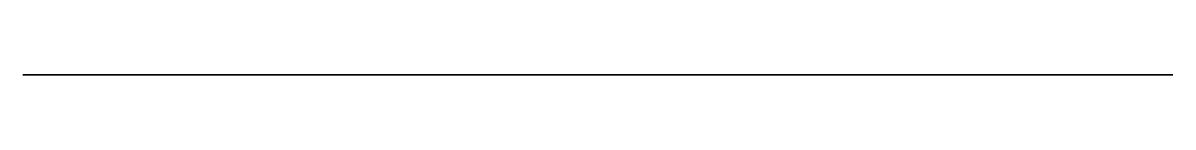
# Model space of a CAD drawing. Header units: millimetres. Extents: x -88.6 to -71.3, y 0 to 0.
import ezdxf

# ---------------------------------------------------------------- set-up
doc = ezdxf.new("R2010")
doc.units = ezdxf.units.MM
doc.layers.get('0').update_dxf_attribs({"color": 194, "true_color": 0x551cb1})

msp = doc.modelspace()

# ---------------------------------------------------------------- linework, layer by layer
at = {"color": 251, "true_color": 0x565656}
msp.add_polyline3d([(-73.922, 0, 77.033), (-74.231, 0, 77.813), (-74.578, 0, 78.579), (-74.962, 0, 79.329), (-75.38, 0, 80.059), (-75.387, 0, 80.071), (-75.393, 0, 80.083), (-75.398, 0, 80.095), (-75.402, 0, 80.108), (-75.406, 0, 80.121), (-75.409, 0, 80.133), (-75.411, 0, 80.146), (-75.412, 0, 80.159), (-75.413, 0, 80.172), (-75.413, 0, 80.185), (-75.412, 0, 80.197), (-75.411, 0, 80.21), (-75.409, 0, 80.223), (-75.406, 0, 80.235), (-75.402, 0, 80.248), (-75.398, 0, 80.26), (-75.393, 0, 80.272), (-75.388, 0, 80.284), (-75.382, 0, 80.295), (-75.375, 0, 80.306), (-75.368, 0, 80.317), (-75.36, 0, 80.328), (-75.351, 0, 80.338), (-75.342, 0, 80.348), (-75.333, 0, 80.357), (-75.323, 0, 80.366), (-75.312, 0, 80.374), (-75.3, 0, 80.382), (-75.289, 0, 80.389), (-75.276, 0, 80.396), (-75.263, 0, 80.402), (-75.25, 0, 80.407), (-75.065, 0, 80.481), (-74.885, 0, 80.564), (-74.71, 0, 80.655), (-74.54, 0, 80.754), (-74.375, 0, 80.862), (-74.216, 0, 80.977), (-74.063, 0, 81.1), (-73.916, 0, 81.23), (-73.775, 0, 81.367), (-73.641, 0, 81.511), (-73.515, 0, 81.661), (-73.395, 0, 81.818), (-73.283, 0, 81.981), (-73.178, 0, 82.15), (-73.082, 0, 82.324), (-72.994, 0, 82.504), (-72.908, 0, 82.706), (-72.834, 0, 82.911), (-72.771, 0, 83.118), (-72.72, 0, 83.328), (-72.68, 0, 83.54), (-72.651, 0, 83.753), (-72.634, 0, 83.968), (-72.628, 0, 84.182), (-72.634, 0, 84.397), (-72.651, 0, 84.611), (-72.68, 0, 84.825), (-72.72, 0, 85.036), (-72.771, 0, 85.246), (-72.834, 0, 85.454), (-72.908, 0, 85.659), (-72.994, 0, 85.86), (-73.082, 0, 86.04), (-73.178, 0, 86.215), (-73.283, 0, 86.384), (-73.395, 0, 86.547), (-73.515, 0, 86.704), (-73.641, 0, 86.854), (-73.775, 0, 86.998), (-73.916, 0, 87.135), (-74.063, 0, 87.265), (-74.216, 0, 87.388), (-74.375, 0, 87.503), (-74.54, 0, 87.61), (-74.71, 0, 87.71), (-74.885, 0, 87.801), (-75.065, 0, 87.883), (-75.25, 0, 87.957), (-75.254, 0, 87.959), (-75.258, 0, 87.961), (-75.262, 0, 87.963), (-75.266, 0, 87.965), (-75.27, 0, 87.967), (-75.274, 0, 87.969), (-75.277, 0, 87.972), (-75.28, 0, 87.974), (-75.284, 0, 87.977), (-75.287, 0, 87.98), (-75.29, 0, 87.983), (-75.293, 0, 87.986), (-75.295, 0, 87.989), (-75.298, 0, 87.992), (-75.3, 0, 87.995), (-75.302, 0, 87.998), (-75.305, 0, 88.002), (-75.307, 0, 88.005), (-75.309, 0, 88.008), (-75.31, 0, 88.012), (-75.312, 0, 88.016), (-75.313, 0, 88.019), (-75.315, 0, 88.023), (-75.316, 0, 88.027), (-75.317, 0, 88.03), (-75.318, 0, 88.034), (-75.319, 0, 88.038), (-75.32, 0, 88.042), (-75.321, 0, 88.05), (-75.321, 0, 88.057), (-75.321, 0, 88.065), (-75.32, 0, 88.073), (-75.319, 0, 88.081), (-75.318, 0, 88.085), (-75.317, 0, 88.088), (-75.316, 0, 88.092), (-75.315, 0, 88.096), (-75.314, 0, 88.1), (-75.312, 0, 88.103), (-75.311, 0, 88.107), (-75.309, 0, 88.11), (-75.307, 0, 88.114), (-75.305, 0, 88.117), (-75.303, 0, 88.121), (-75.301, 0, 88.124), (-75.299, 0, 88.127), (-75.296, 0, 88.13), (-75.293, 0, 88.133), (-75.291, 0, 88.136), (-75.288, 0, 88.139), (-75.285, 0, 88.142), (-75.281, 0, 88.145), (-75.278, 0, 88.147), (-75.275, 0, 88.15), (-75.271, 0, 88.152), (-75.267, 0, 88.154), (-75.263, 0, 88.157), (-75.259, 0, 88.159), (-75.255, 0, 88.16), (-75.072, 0, 88.244), (-74.894, 0, 88.335), (-74.721, 0, 88.435), (-74.553, 0, 88.542), (-74.391, 0, 88.657), (-74.234, 0, 88.779), (-74.083, 0, 88.909), (-73.939, 0, 89.045), (-73.801, 0, 89.188), (-73.67, 0, 89.338), (-73.546, 0, 89.493), (-73.429, 0, 89.655), (-73.319, 0, 89.822), (-73.218, 0, 89.995), (-73.124, 0, 90.173), (-73.038, 0, 90.357), (-72.955, 0, 90.562), (-72.883, 0, 90.769), (-72.822, 0, 90.98), (-72.772, 0, 91.192), (-72.733, 0, 91.407), (-72.705, 0, 91.623), (-72.688, 0, 91.839), (-72.683, 0, 92.056), (-72.688, 0, 92.273), (-72.705, 0, 92.49), (-72.733, 0, 92.705), (-72.772, 0, 92.92), (-72.822, 0, 93.133), (-72.883, 0, 93.343), (-72.955, 0, 93.551), (-73.038, 0, 93.756), (-73.124, 0, 93.939), (-73.218, 0, 94.117), (-73.319, 0, 94.29), (-73.429, 0, 94.457), (-73.546, 0, 94.619), (-73.67, 0, 94.775), (-73.801, 0, 94.924), (-73.939, 0, 95.067), (-74.083, 0, 95.203), (-74.234, 0, 95.333), (-74.391, 0, 95.455), (-74.553, 0, 95.57), (-74.721, 0, 95.678), (-74.894, 0, 95.777), (-75.072, 0, 95.869), (-75.255, 0, 95.952), (-75.259, 0, 95.954), (-75.264, 0, 95.956), (-75.268, 0, 95.958), (-75.271, 0, 95.96), (-75.275, 0, 95.963), (-75.279, 0, 95.965), (-75.282, 0, 95.968), (-75.285, 0, 95.971), (-75.289, 0, 95.974), (-75.292, 0, 95.977), (-75.295, 0, 95.98), (-75.297, 0, 95.983), (-75.3, 0, 95.986), (-75.302, 0, 95.989), (-75.305, 0, 95.993), (-75.307, 0, 95.996), (-75.309, 0, 96), (-75.311, 0, 96.003), (-75.313, 0, 96.007), (-75.314, 0, 96.011), (-75.316, 0, 96.014), (-75.317, 0, 96.018), (-75.319, 0, 96.022), (-75.32, 0, 96.026), (-75.321, 0, 96.03), (-75.321, 0, 96.034), (-75.323, 0, 96.042), (-75.323, 0, 96.05), (-75.324, 0, 96.058), (-75.323, 0, 96.066), (-75.322, 0, 96.074), (-75.321, 0, 96.082), (-75.319, 0, 96.089), (-75.318, 0, 96.093), (-75.316, 0, 96.097), (-75.315, 0, 96.101), (-75.313, 0, 96.104), (-75.312, 0, 96.108), (-75.31, 0, 96.112), (-75.308, 0, 96.115), (-75.305, 0, 96.119), (-75.303, 0, 96.122), (-75.301, 0, 96.125), (-75.298, 0, 96.129), (-75.295, 0, 96.132), (-75.293, 0, 96.135), (-75.29, 0, 96.138), (-75.287, 0, 96.141), (-75.283, 0, 96.144), (-75.28, 0, 96.146), (-75.276, 0, 96.149), (-75.273, 0, 96.151), (-75.269, 0, 96.154), (-75.265, 0, 96.156), (-75.261, 0, 96.158), (-75.257, 0, 96.16), (-75.252, 0, 96.162), (-75.066, 0, 96.241), (-74.885, 0, 96.329), (-74.708, 0, 96.426), (-74.537, 0, 96.53), (-74.371, 0, 96.643), (-74.211, 0, 96.763), (-74.057, 0, 96.891), (-73.909, 0, 97.026), (-73.768, 0, 97.167), (-73.633, 0, 97.316), (-73.506, 0, 97.471), (-73.386, 0, 97.632), (-73.274, 0, 97.799), (-73.17, 0, 97.973), (-73.073, 0, 98.151), (-72.985, 0, 98.335), (-72.9, 0, 98.541), (-72.826, 0, 98.75), (-72.763, 0, 98.961), (-72.711, 0, 99.175), (-72.671, 0, 99.391), (-72.643, 0, 99.608), (-72.626, 0, 99.826), (-72.62, 0, 100.044), (-72.626, 0, 100.263), (-72.643, 0, 100.481), (-72.671, 0, 100.698), (-72.711, 0, 100.913), (-72.763, 0, 101.127), (-72.826, 0, 101.339), (-72.9, 0, 101.548), (-72.985, 0, 101.753), (-73.073, 0, 101.937), (-73.17, 0, 102.116), (-73.274, 0, 102.289), (-73.386, 0, 102.456), (-73.506, 0, 102.618), (-73.633, 0, 102.773), (-73.768, 0, 102.921), (-73.909, 0, 103.063), (-74.057, 0, 103.198), (-74.211, 0, 103.325), (-74.371, 0, 103.445), (-74.537, 0, 103.558), (-74.708, 0, 103.663), (-74.885, 0, 103.759), (-75.066, 0, 103.847), (-75.252, 0, 103.927), (-75.265, 0, 103.932), (-75.277, 0, 103.938), (-75.289, 0, 103.945), (-75.3, 0, 103.952), (-75.311, 0, 103.96), (-75.321, 0, 103.969), (-75.33, 0, 103.978), (-75.339, 0, 103.987), (-75.347, 0, 103.997), (-75.355, 0, 104.007), (-75.362, 0, 104.017), (-75.368, 0, 104.028), (-75.374, 0, 104.039), (-75.379, 0, 104.051), (-75.383, 0, 104.062), (-75.387, 0, 104.074), (-75.39, 0, 104.086), (-75.393, 0, 104.098), (-75.395, 0, 104.111), (-75.396, 0, 104.123), (-75.396, 0, 104.135), (-75.396, 0, 104.148), (-75.395, 0, 104.16), (-75.393, 0, 104.173), (-75.391, 0, 104.185), (-75.388, 0, 104.197), (-75.384, 0, 104.209), (-75.379, 0, 104.221), (-75.374, 0, 104.233), (-75.368, 0, 104.244), (-75.361, 0, 104.256), (-75.353, 0, 104.267), (-75.028, 0, 104.719), (-74.723, 0, 105.183), (-74.438, 0, 105.657), (-74.173, 0, 106.143), (-73.928, 0, 106.638), (-73.704, 0, 107.141), (-73.501, 0, 107.654), (-73.32, 0, 108.174), (-73.159, 0, 108.701), (-73.02, 0, 109.234), (-72.903, 0, 109.773), (-72.808, 0, 110.318), (-72.736, 0, 110.866), (-72.685, 0, 111.419), (-72.658, 0, 111.974), (-72.653, 0, 112.532), (-72.673, 0, 113.108), (-72.717, 0, 113.682), (-72.786, 0, 114.252), (-72.879, 0, 114.817), (-72.995, 0, 115.377), (-73.135, 0, 115.932), (-73.298, 0, 116.479), (-73.484, 0, 117.019), (-73.693, 0, 117.551), (-73.924, 0, 118.074), (-74.177, 0, 118.587), (-74.451, 0, 119.089), (-74.747, 0, 119.58), (-75.064, 0, 120.059), (-75.401, 0, 120.525), (-75.759, 0, 120.977), (-76.084, 0, 121.354), (-76.422, 0, 121.718), (-76.773, 0, 122.068), (-77.137, 0, 122.403), (-77.513, 0, 122.723), (-77.901, 0, 123.027), (-78.3, 0, 123.315), (-78.71, 0, 123.586), (-79.131, 0, 123.841), (-79.561, 0, 124.077), (-80, 0, 124.295), (-80.449, 0, 124.494), (-80.905, 0, 124.674), (-81.37, 0, 124.833), (-81.842, 0, 124.973), (-82.321, 0, 125.091), (-83.074, 0, 125.239), (-83.841, 0, 125.355), (-85.406, 0, 125.503), (-88.591, 0, 125.582), (-88.617, 0, -5.536), (-71.345, 0, -5.536), (-71.345, 0, 43.27), (-71.824, 0, 44.084), (-72.273, 0, 44.917), (-72.692, 0, 45.765), (-73.08, 0, 46.629), (-73.436, 0, 47.506), (-73.761, 0, 48.396), (-74.052, 0, 49.295), (-74.311, 0, 50.204), (-74.635, 0, 51.603), (-74.875, 0, 53.018), (-75.032, 0, 54.444), (-75.107, 0, 55.878), (-75.103, 0, 57.315), (-75.021, 0, 58.752), (-74.863, 0, 60.183), (-74.631, 0, 61.606), (-74.345, 0, 62.994), (-73.486, 0, 66.829), (-73.142, 0, 68.73), (-73.017, 0, 69.674), (-72.933, 0, 70.614), (-72.904, 0, 71.43), (-72.922, 0, 72.246), (-72.985, 0, 73.06), (-73.091, 0, 73.87), (-73.24, 0, 74.674), (-73.429, 0, 75.47), (-73.656, 0, 76.257)], close=True, dxfattribs=at)

doc.saveas('drawing.dxf')
